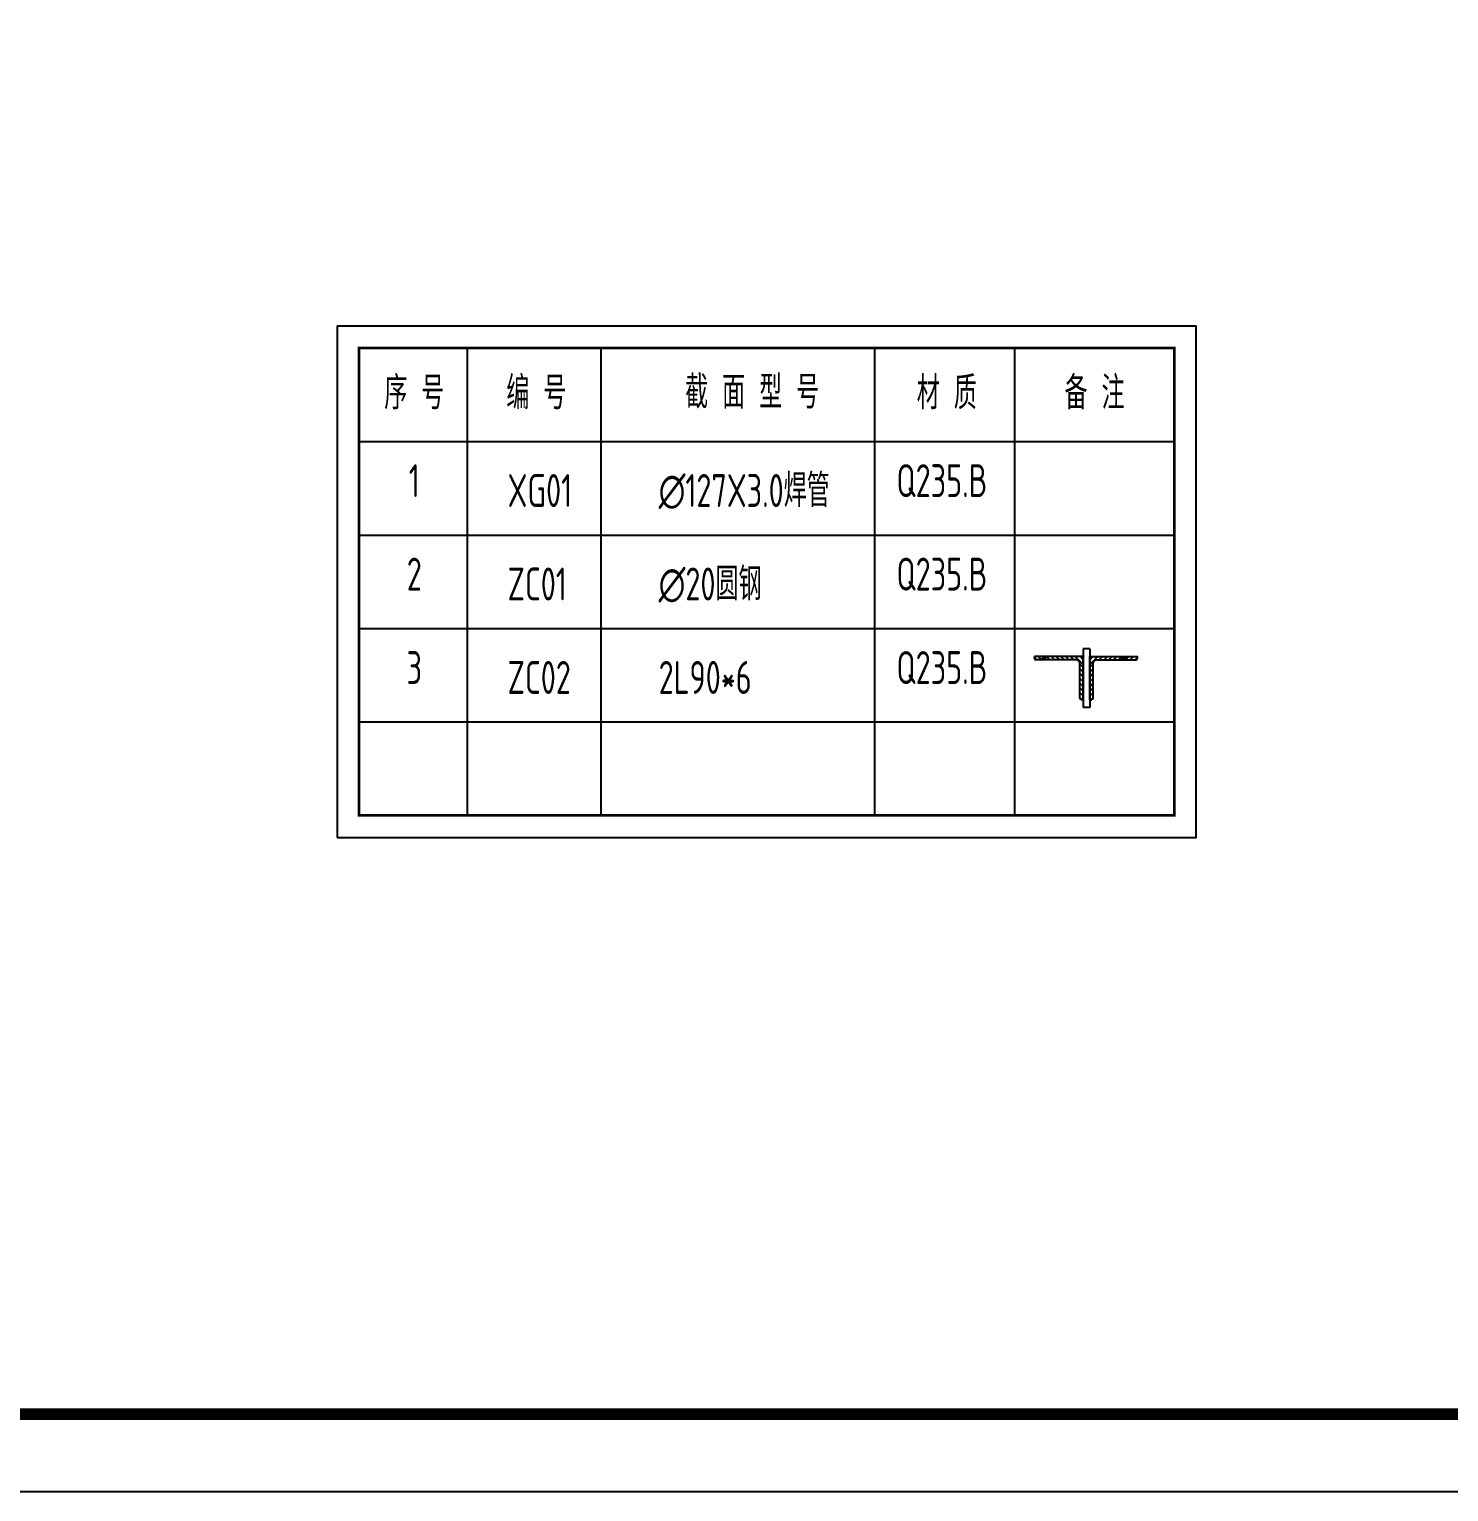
# Model space of a CAD drawing. Extents: x 180850 to 1400258, y 48356 to 327067.
# Drawn here: x 870475 to 896339, y 136382 to 163027 of the extents above; entities that cross this region are included whole.
import ezdxf
from ezdxf.enums import TextEntityAlignment as Align

# ---------------------------------------------------------------- set-up
doc = ezdxf.new("R2010")
doc.units = 0
doc.header["$LTSCALE"] = 1000
for name, color, linetype in [('AXIS', 3, 'Continuous'), ('PUB_TITLE', 4, 'Continuous'), ('S', 2, 'Continuous'), ('TEXT', 7, 'Continuous')]:
    doc.layers.add(name, color=color, linetype=linetype)
doc.styles.add('TSSD_Label', font='tssdeng.shx', dxfattribs={"width": 0.7, "bigfont": 'hztxt.shx'})

msp = doc.modelspace()

# ---------------------------------------------------------------- linework, layer by layer
at = {"layer": 'AXIS'}
for p, q in [((878453.31, 157217.59), (878453.31, 148703.47)), ((880887.89, 157217.59), (880887.89, 148703.47)), ((885875.25, 157217.59), (885875.25, 148703.47)), ((888424.79, 157217.59), (888424.79, 148703.47)), ((876484.23, 155514.76), (891339.1, 155514.76)), ((876484.23, 155514.76), (891339.1, 155514.76)), ((876484.23, 153811.94), (891339.1, 153811.94)), ((876484.23, 153811.94), (891339.1, 153811.94)), ((876484.23, 152109.12), (891339.1, 152109.12)), ((876484.23, 152109.12), (891339.1, 152109.12)), ((876484.23, 152109.12), (891339.1, 152109.12)), ((876484.23, 150406.29), (891339.1, 150406.29))]:
    msp.add_line(p, q, dxfattribs=at)
msp.add_lwpolyline([(876084.23, 148303.47), (891739.1, 148303.47), (891739.1, 157617.59), (876084.23, 157617.59)], close=True, dxfattribs=at)
at = {"layer": 'AXIS', "const_width": 50}
msp.add_lwpolyline([(876484.23, 148703.47), (891339.1, 148703.47), (891339.1, 157217.59), (876484.23, 157217.59)], close=True, dxfattribs=at)
at = {"layer": 'PUB_TITLE'}
msp.add_lwpolyline([(797005.45, 220381.89), (915934.63, 220381.89), (915934.63, 136381.97), (797005.45, 136381.97)], close=True, dxfattribs=at)
at = {"layer": 'PUB_TITLE', "const_width": 212.12}
msp.add_lwpolyline([(800540.8, 137796.11), (800540.8, 218967.75), (914520.49, 218967.75), (914520.49, 137796.11)], close=True, dxfattribs=at)
at = {"layer": 'S'}
for p, q in [((889800.6, 151736.68), (889677.66, 151736.68)), ((889677.66, 151736.68), (889677.66, 150670.89)), ((889800.6, 151736.68), (889800.6, 150670.89)), ((889677.66, 151598.02), (888790.84, 151598.02)), ((888790.84, 151568.49), (888790.84, 151598.02)), ((888790.84, 151581.17), (888833.06, 151538.96)), ((889559.53, 151538.96), (888820.37, 151538.96)), ((888861, 151598.02), (888920.06, 151538.96)), ((889035.02, 151598.02), (888897.39, 151538.96)), ((888925.34, 151598.02), (888984.4, 151538.96)), ((888948.01, 151598.02), (889007.07, 151538.96)), ((889012.35, 151598.02), (889071.41, 151538.96)), ((889099.35, 151598.02), (889158.42, 151538.96)), ((889186.36, 151598.02), (889245.42, 151538.96)), ((889273.37, 151598.02), (889332.43, 151538.96)), ((889360.38, 151598.02), (889419.44, 151538.96)), ((889447.38, 151598.02), (889506.45, 151538.96)), ((889534.39, 151598.02), (889677.66, 151454.75)), ((889618.59, 150840.05), (889618.59, 151479.89)), ((889618.59, 151461.79), (889677.66, 151402.72)), ((889618.59, 151374.78), (889677.66, 151315.72)), ((889621.4, 151598.02), (889680.46, 151538.96)), ((889677.66, 150810.52), (889677.66, 151598.02)), ((889856.86, 151598.02), (889797.79, 151538.96)), ((889800.6, 150810.52), (889800.6, 151598.02)), ((889800.6, 151598.02), (890665.23, 151598.02)), ((889943.86, 151598.02), (889800.6, 151454.75)), ((889859.66, 151461.79), (889800.6, 151402.72)), ((889859.66, 151374.78), (889800.6, 151315.72)), ((889859.66, 150840.05), (889859.66, 151479.89)), ((889918.72, 151538.96), (890635.69, 151538.96)), ((890030.87, 151598.02), (889971.81, 151538.96)), ((890117.88, 151598.02), (890058.82, 151538.96)), ((890204.89, 151598.02), (890145.82, 151538.96)), ((890291.89, 151598.02), (890232.83, 151538.96)), ((890378.9, 151598.02), (890319.84, 151538.96)), ((890334.04, 151598.02), (890493.85, 151538.96)), ((890421.05, 151598.02), (890361.99, 151538.96)), ((890465.91, 151598.02), (890406.85, 151538.96)), ((890508.06, 151598.02), (890448.99, 151538.96)), ((890595.06, 151598.02), (890536, 151538.96)), ((890665.23, 151581.17), (890623.01, 151538.96)), ((890665.23, 151568.49), (890665.23, 151598.02)), ((889618.59, 151287.77), (889677.66, 151228.71)), ((889618.59, 151200.76), (889677.66, 151141.7)), ((889618.59, 151113.76), (889677.66, 151054.69)), ((889859.66, 151287.77), (889800.6, 151228.71)), ((889859.66, 151200.76), (889800.6, 151141.7)), ((889859.66, 151113.76), (889800.6, 151054.69)), ((889618.59, 151026.75), (889677.66, 150967.69)), ((889618.59, 150939.74), (889677.66, 150880.68)), ((889618.59, 150852.74), (889660.81, 150810.52)), ((889859.66, 151026.75), (889800.6, 150967.69)), ((889859.66, 150939.74), (889800.6, 150880.68)), ((889859.66, 150852.74), (889817.44, 150810.52)), ((889677.66, 150810.52), (889648.13, 150810.52)), ((889800.6, 150670.89), (889677.66, 150670.89)), ((889800.6, 150810.52), (889830.13, 150810.52))]:
    msp.add_line(p, q, dxfattribs=at)
for centre, radius, start, end in [((888820.37, 151568.49), 29.53, 180, 270), ((889559.53, 151479.89), 59.06, 0, 90), ((889918.72, 151479.89), 59.06, 90, 180), ((890635.69, 151568.49), 29.53, 270, 0), ((889648.13, 150840.05), 29.53, 180, 270), ((889830.13, 150840.05), 29.53, 270, 0)]:
    msp.add_arc(centre, radius, start, end, dxfattribs=at)

# ---------------------------------------------------------------- texts
at = {"layer": 'TEXT', "style": 'TSSD_Label', "width": 0.7}
for s, p in [('序 号', (877490.77, 155923.47)), ('编 号', (879714.95, 155923.47)), ('截 面 型 号', (883646.7, 155935.99)), ('材 质', (887193.72, 155923.47)), ('备 注', (889885.41, 155923.47)), ('1', (877490.77, 154323.14)), ('Q235.B', (887104.48, 154323.14)), ('2', (877490.77, 152620.32)), ('Q235.B', (887104.48, 152620.32)), ('3', (877490.77, 150917.5)), ('Q235.B', (887104.48, 150917.5))]:
    msp.add_text(s, height=600, dxfattribs=at).set_placement(p, align=Align.BOTTOM_CENTER)
for s, p in [('XG01', (879190.65, 154323.14)), ('∅127X3.0焊管', (881943.39, 154323.14)), ('ZC01', (879190.65, 152620.32)), ('∅20圆钢', (881943.39, 152620.32)), ('ZC02', (879190.65, 150917.5)), ('2L90*6', (881943.39, 150917.5))]:
    msp.add_text(s, height=600, dxfattribs=at).set_placement(p)

doc.saveas('drawing.dxf')
